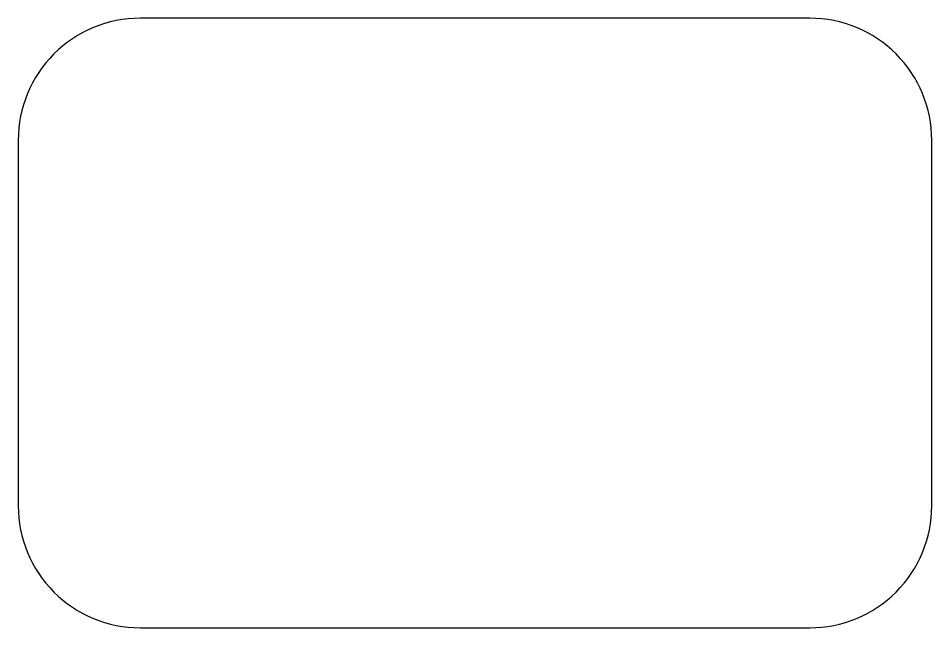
# Model space of a CAD drawing. Header units: millimetres. Extents: x 0 to 60, y 0 to 40.
import ezdxf

# ---------------------------------------------------------------- set-up
doc = ezdxf.new("R2010")
doc.units = ezdxf.units.MM
doc.layers.add('Profile_Outside', color=3, linetype='Continuous')

msp = doc.modelspace()

# ---------------------------------------------------------------- linework, layer by layer
at = {"layer": 'Profile_Outside'}
msp.add_lwpolyline([(8, 0), (52, 0, 0.414214), (60, 8), (60, 32, 0.414214), (52, 40), (8, 40, 0.414214), (0, 32), (0, 8, 0.414214)], format="xyb", close=True, dxfattribs=at)

doc.saveas('drawing.dxf')
